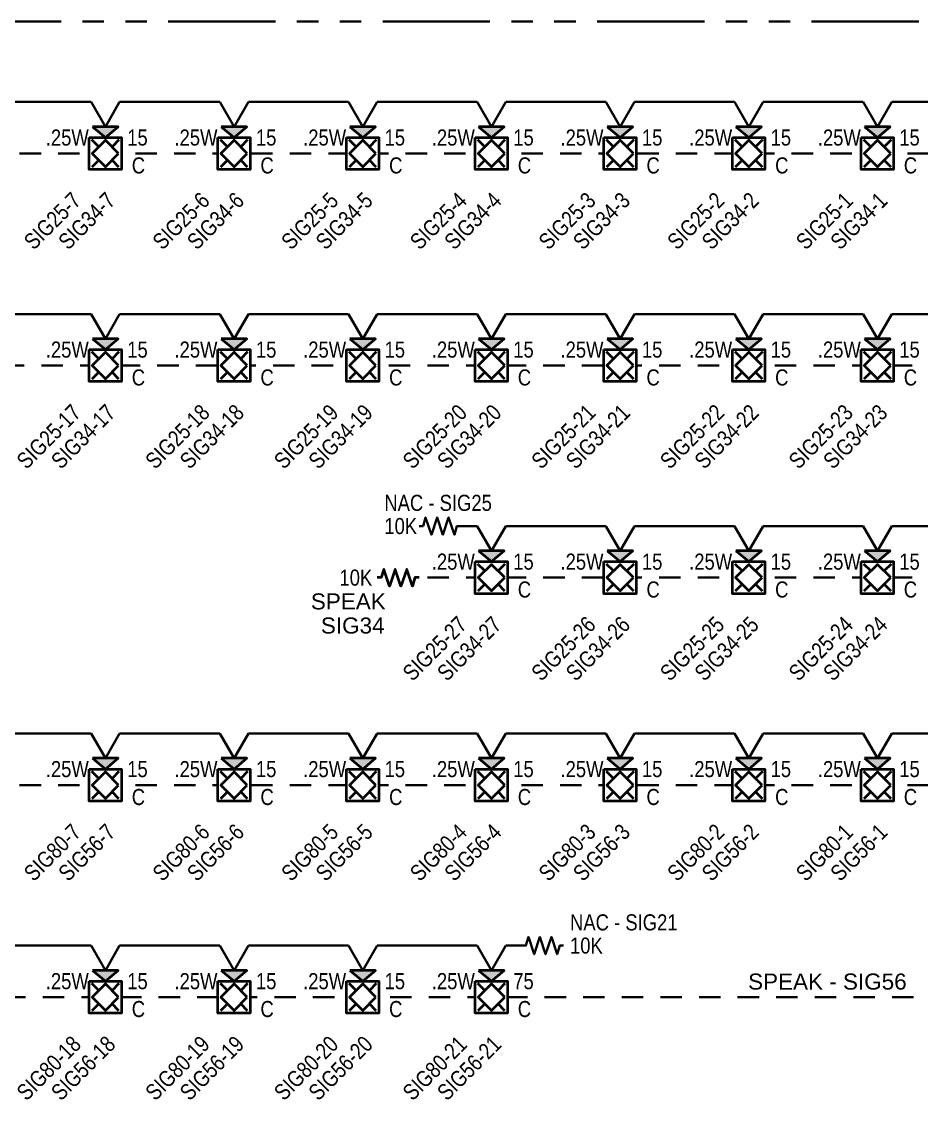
# Model space of a CAD drawing. Header units: inches. Extents: x 84 to 207, y -12 to 77.
# Drawn here: x 123.16 to 128.4, y 24.19 to 30.47 of the extents above; entities that cross this region are included whole.
import ezdxf
from ezdxf.enums import TextEntityAlignment as Align

# ---------------------------------------------------------------- set-up
doc = ezdxf.new("R2010")
doc.units = ezdxf.units.IN
doc.header["$MEASUREMENT"] = 0
doc.set_wipeout_variables(frame=1)
doc.linetypes.add('HIDDEN2', pattern=[0.1875, 0.125, -0.0625])
doc.linetypes.add('PHANTOM2', pattern=[1.25, 0.625, -0.125, 0.125, -0.125, 0.125, -0.125])
for name, color, linetype, lineweight in [('F-ALRM-INDC', 83, 'Continuous', 40), ('F-ALRM-WIRE-DTCT', 151, 'Continuous', 35), ('F-ALRM-WIRE-INDC', 3, 'Continuous', 35), ('F-ALRM-WIRE-SPKR', 221, 'HIDDEN2', 35), ('F-ANNO-DTCT-NOTE', 140, 'Continuous', 25), ('F-ANNO-INDC', 3, 'Continuous', 25), ('F-ANNO-INDC-ADDR', 91, 'Continuous', 25), ('F-ANNO-INDC-CAND', 120, 'Continuous', 25), ('F-ANNO-INDC-DESC', 111, 'Continuous', 25), ('F-ANNO-INDC-NOTE', 110, 'Continuous', 25), ('F-ANNO-SPKR-ADDR', 210, 'Continuous', 25), ('F-ANNO-SPKR-WATT', 220, 'Continuous', 25), ('F-ANNO-WIPE', 7, 'Continuous', 0)]:
    doc.layers.add(name, color=color, linetype=linetype, lineweight=lineweight)
doc.styles.add('Body', font='', dxfattribs={"height": 0.09375})
doc.styles.add('MtXpl_Arial_Narrow', font='arial.ttf')
doc.styles.get("Standard").update_dxf_attribs({"font": 'arial.ttf'})
doc.styles.get('Body').set_extended_font_data('Arial Narrow')

# ---------------------------------------------------------------- blocks, each defined once
blk = doc.blocks.new('*U22')
at = {"color": 0, "linetype": 'ByBlock', "lineweight": -2, "style": 'Body', "flags": 9}
for tag, p in [('CONNFROM_SPEAK', (0, -0.1336)), ('WIREDROP', (0, -0.1449))]:
    blk.add_attdef(tag, text='', height=0.00938, dxfattribs=at).set_placement(p, align=Align.MIDDLE_CENTER)
at = {"layer": 'F-ANNO-INDC', "style": 'Body', "flags": 8}
for tag, p in [('WG', (-0.1927, 0.229)), ('WP', (0.1927, 0.229))]:
    blk.add_attdef(tag, text='', height=0.0938, dxfattribs=at).set_placement(p, align=Align.MIDDLE_CENTER)
at = {"layer": 'F-ANNO-INDC-ADDR', "style": 'Body', "flags": 8}
blk.add_attdef('NACTAG', text='', height=0.0938, rotation=45, dxfattribs=at).set_placement((-0.2007, -0.2176), align=Align.TOP_RIGHT)
at = {"layer": 'F-ANNO-INDC-DESC', "lineweight": 30, "flags": 51}
blk.add_attdef('DESCRIPTION', text='', height=0.0938, rotation=45, dxfattribs=at).set_placement((0.2007, -0.2176), align=Align.TOP_RIGHT)
at = {"layer": 'F-ANNO-INDC-NOTE', "lineweight": 30, "flags": 104}
blk.add_attdef('NOTES', text='', height=0.0938, dxfattribs=at).set_placement((-0.1927, -0.0693), align=Align.MIDDLE_RIGHT)
at = {"layer": 'F-ANNO-SPKR-ADDR', "style": 'Body', "flags": 8}
blk.add_attdef('SPEAKTAG', text='', height=0.0938, rotation=45, dxfattribs=at).set_placement((0, -0.2176), align=Align.TOP_RIGHT)
at = {"linetype": 'ByBlock', "ltscale": 0.5}
blk.add_wipeout([(-0.0938, 0.0937), (0.0937, 0.0937), (0.0937, -0.0938), (-0.0938, -0.0938)], dxfattribs=at).dxf.layer = 'F-ANNO-WIPE'
at = {"color": 0, "linetype": 'ByBlock', "lineweight": -2, "ltscale": 0.5}
for p, q in [((-0.0387, -0.0387), (-0.0793, -0.0793)), ((0.0793, -0.0793), (0.0387, -0.0387))]:
    blk.add_line(p, q, dxfattribs=at)
at = {"color": 0, "linetype": 'ByBlock', "lineweight": -2, "style": 'Body', "flags": 9}
blk.add_attdef('WIRE', (-0.0007, 0), '', height=0.00938, dxfattribs=at)
for tag, p in [('CONNFROM_NAC', (0, -0.121)), ('ELEVATION', (0, -0.1084)), ('PID', (0, -0.0962))]:
    blk.add_attdef(tag, text='', height=0.00938, dxfattribs=at).set_placement(p, align=Align.MIDDLE_CENTER)
at = {"layer": 'F-ANNO-INDC', "style": 'Body', "flags": 8}
blk.add_attdef('CEIL', text='', height=0.0938, dxfattribs=at).set_placement((0.1927, -0.0693), align=Align.MIDDLE_CENTER)
at = {"layer": 'F-ANNO-INDC-CAND', "style": 'Body', "flags": 8}
blk.add_attdef('CD', text='', height=0.0938, dxfattribs=at).set_placement((0.1871, 0.0933), align=Align.MIDDLE_CENTER)
at = {"layer": 'F-ANNO-INDC-NOTE', "style": 'Body'}
blk.add_attdef('NOTE', text='', height=0.0938, dxfattribs=at).set_placement((-0.1927, -0.0693), align=Align.MIDDLE_CENTER)
at = {"linetype": 'ByBlock'}
blk.add_wipeout([(-0.075, 0.1562), (0, 0.0937), (0.075, 0.1562)], dxfattribs=at).dxf.layer = 'F-ANNO-WIPE'
h = blk.add_hatch(color=0)
h.dxf.hatch_style = 1
h.paths.add_polyline_path([(0.075, 0.1562), (-0.075, 0.1562), (0, 0.0937)])
at = {"color": 0, "linetype": 'ByBlock', "lineweight": -2, "ltscale": 0.5}
for p, q in [((-0.0387, 0.0387), (-0.0793, 0.0793)), ((0.0793, 0.0793), (0.0387, 0.0387))]:
    blk.add_line(p, q, dxfattribs=at)
at = {"color": 0, "linetype": 'ByBlock', "lineweight": -2}
blk.add_lwpolyline([(-0.075, 0.1562), (0, 0.0937), (0.075, 0.1562)], close=True, dxfattribs=at)
at = {"color": 0, "linetype": 'ByBlock', "lineweight": -2, "ltscale": 0.5}
for points in [[(-0.0938, 0.0937), (0.0937, 0.0937), (0.0937, -0.0938), (-0.0938, -0.0938)], [(0.0774, 0), (0, 0.0774), (-0.0774, 0), (0, -0.0774)]]:
    blk.add_lwpolyline(points, close=True, dxfattribs=at)
at = {"layer": 'F-ANNO-SPKR-WATT', "linetype": 'Continuous', "style": 'Body', "flags": 8}
blk.add_attdef('WATT', text='', height=0.0938, dxfattribs=at).set_placement((-0.2221, 0.0933), align=Align.MIDDLE_CENTER)
blk = doc.blocks.new('*U120')
at = {"color": 0, "linetype": 'ByBlock', "lineweight": -2}
for points in [[(0, 0.1557), (-0.0833, 0.3)], [(0, 0.1557), (0.0833, 0.3)], [(0.0833, 0.3), (1.7917, 0.3)]]:
    blk.add_lwpolyline(points, dxfattribs=at)
blk = doc.blocks.new('*U64')
at = {"color": 0, "linetype": 'ByBlock', "lineweight": -2}
for points in [[(0, 0.1557), (-0.0833, 0.3)], [(0, 0.1557), (0.0833, 0.3)], [(0.0833, 0.3), (0.6667, 0.3)]]:
    blk.add_lwpolyline(points, dxfattribs=at)
blk = doc.blocks.new('*U72')
at = {"color": 0, "linetype": 'ByBlock', "lineweight": -2}
for points in [[(0, 0.1557), (-0.0833, 0.3)], [(0, 0.1557), (0.0833, 0.3)], [(0.0833, 0.3), (0.375, 0.3)]]:
    blk.add_lwpolyline(points, dxfattribs=at)
blk = doc.blocks.new('*U84')
at = {"color": 0, "linetype": 'ByBlock', "lineweight": -2}
blk.add_lwpolyline([(0, 0), (-0.0242, 0), (-0.0389, -0.0502), (-0.0724, 0.0502), (-0.1059, -0.0502), (-0.1393, 0.0502), (-0.1728, -0.0502), (-0.2063, 0.0502), (-0.2212, 0), (-0.244, 0)], dxfattribs=at)
at = {"layer": 'F-ANNO-INDC-NOTE', "lineweight": -3, "style": 'Body'}
blk.add_text('10K', height=0.09375, dxfattribs=at).set_placement((-0.2734, 0), align=Align.MIDDLE_RIGHT)
blk.add_attdef('CIRCUIT', text='', height=0.0938, dxfattribs=at).set_placement((0.3942, 0.0545), align=Align.MIDDLE_RIGHT)
blk = doc.blocks.new('*U121')
at = {"color": 0, "linetype": 'ByBlock', "lineweight": -2}
blk.add_lwpolyline([(0, 0), (-0.0242, 0), (-0.0389, -0.0502), (-0.0724, 0.0502), (-0.1059, -0.0502), (-0.1393, 0.0502), (-0.1728, -0.0502), (-0.2063, 0.0502), (-0.2212, 0), (-0.244, 0)], dxfattribs=at)
at = {"layer": 'F-ANNO-DTCT-NOTE', "lineweight": -3, "style": 'Body'}
blk.add_text('10K', height=0.09375, dxfattribs=at).set_placement((-0.4469, 0), align=Align.MIDDLE_LEFT)
blk.add_attdef('CIRCUIT', text='', height=0.0938, dxfattribs=at).set_placement((-0.4469, 0.1353), align=Align.MIDDLE_LEFT)
blk = doc.blocks.new('*U71')
at = {"color": 0, "linetype": 'ByBlock', "lineweight": -2}
for points in [[(0, 0.1557), (-0.0833, 0.3)], [(0, 0.1557), (0.0833, 0.3)], [(0.0833, 0.3), (0.177, 0.3)]]:
    blk.add_lwpolyline(points, dxfattribs=at)
blk = doc.blocks.new('*U122')
at = {"color": 0, "linetype": 'ByBlock', "lineweight": -2}
blk.add_lwpolyline([(0, 0), (0.0242, 0), (0.0389, 0.0502), (0.0724, -0.0502), (0.1059, 0.0502), (0.1393, -0.0502), (0.1728, 0.0502), (0.2063, -0.0502), (0.2212, 0), (0.244, 0)], dxfattribs=at)
at = {"layer": 'F-ANNO-DTCT-NOTE', "lineweight": -3, "style": 'Body'}
blk.add_text('10K', height=0.09375, dxfattribs=at).set_placement((0.2813, 0), align=Align.MIDDLE_LEFT)
blk.add_attdef('CIRCUIT', text='', height=0.0938, dxfattribs=at).set_placement((0.2813, 0.1353), align=Align.MIDDLE_LEFT)

msp = doc.modelspace()

# ---------------------------------------------------------------- linework, layer by layer
at = {"layer": 'F-ALRM-WIRE-DTCT', "color": 251, "linetype": 'PHANTOM2', "true_color": 0x636466}
msp.add_line((119.0119, 30.4679), (147.5653, 30.4679), dxfattribs=at)
at = {"layer": 'F-ALRM-WIRE-INDC'}
msp.add_line((125.8121, 27.5272), (125.7183, 27.5272), dxfattribs=at)
at = {"layer": 'F-ALRM-WIRE-SPKR'}
for points in [[(128.8954, 29.6986), (119.6141, 29.6986)], [(128.7978, 28.4627), (119.2429, 28.4627)], [(128.7978, 27.2267), (125.4743, 27.2267)], [(128.8954, 26.0173), (119.6141, 26.0173)], [(129.9305, 24.7814), (119.2429, 24.7814)]]:
    msp.add_lwpolyline(points, dxfattribs=at)

# ---------------------------------------------------------------- block references
at = {"layer": 'F-ALRM-WIRE-INDC'}
for name, p, values in [('*U121', (125.7183, 27.5272), {'CIRCUIT': 'NAC - SIG25'}), ('*U122', (126.0724, 25.0819), {'CIRCUIT': 'NAC - SIG21'})]:
    msp.add_blockref(name, p, dxfattribs=at).add_auto_attribs(values)

# ---------------------------------------------------------------- texts
at = {"layer": 'F-ALRM-INDC', "style": 'MtXpl_Arial_Narrow'}
for s, p in [('SPEAK', (124.8431, 27.0411)), ('SIG34', (124.9015, 26.9006)), ('SPEAK - SIG56', (127.3916, 24.8252))]:
    msp.add_text(s, height=0.09375, dxfattribs=at).set_placement(p)

# ---------------------------------------------------------------- next in the draw order: block references
at = {"layer": 'F-ALRM-INDC'}
ref = msp.add_blockref('*U22', (123.6454, 29.6986), dxfattribs=at)
ref.add_attrib('CEIL', 'C', dxfattribs={"layer": 'F-ANNO-INDC', "height": 0.0938, "style": 'Body'}).set_placement((123.838, 29.6293), align=Align.MIDDLE_CENTER)
ref.add_attrib('NACTAG', 'SIG25-7', dxfattribs={"layer": 'F-ANNO-INDC-ADDR', "height": 0.09375, "rotation": 45, "style": 'Body'}).set_placement((123.4447, 29.481), align=Align.TOP_RIGHT)
ref.add_attrib('CD', '15', dxfattribs={"layer": 'F-ANNO-INDC-CAND', "height": 0.09375, "style": 'Body'}).set_placement((123.8324, 29.7919), align=Align.MIDDLE_CENTER)
ref.add_attrib('SPEAKTAG', 'SIG34-7', dxfattribs={"layer": 'F-ANNO-SPKR-ADDR', "height": 0.09375, "rotation": 45, "style": 'Body'}).set_placement((123.6454, 29.481), align=Align.TOP_RIGHT)
ref.add_attrib('WATT', '.25W', dxfattribs={"layer": 'F-ANNO-SPKR-WATT', "linetype": 'Continuous', "height": 0.09375, "style": 'Body'}).set_placement((123.4233, 29.7919), align=Align.MIDDLE_CENTER)
ref = msp.add_blockref('*U22', (124.3954, 29.6986), dxfattribs=at)
ref.add_attrib('CEIL', 'C', dxfattribs={"layer": 'F-ANNO-INDC', "height": 0.0938, "style": 'Body'}).set_placement((124.588, 29.6293), align=Align.MIDDLE_CENTER)
ref.add_attrib('NACTAG', 'SIG25-6', dxfattribs={"layer": 'F-ANNO-INDC-ADDR', "height": 0.09375, "rotation": 45, "style": 'Body'}).set_placement((124.1947, 29.481), align=Align.TOP_RIGHT)
ref.add_attrib('CD', '15', dxfattribs={"layer": 'F-ANNO-INDC-CAND', "height": 0.09375, "style": 'Body'}).set_placement((124.5824, 29.7919), align=Align.MIDDLE_CENTER)
ref.add_attrib('SPEAKTAG', 'SIG34-6', dxfattribs={"layer": 'F-ANNO-SPKR-ADDR', "height": 0.09375, "rotation": 45, "style": 'Body'}).set_placement((124.3954, 29.481), align=Align.TOP_RIGHT)
ref.add_attrib('WATT', '.25W', dxfattribs={"layer": 'F-ANNO-SPKR-WATT', "linetype": 'Continuous', "height": 0.09375, "style": 'Body'}).set_placement((124.1733, 29.7919), align=Align.MIDDLE_CENTER)
ref = msp.add_blockref('*U22', (125.1454, 29.6986), dxfattribs=at)
ref.add_attrib('CEIL', 'C', dxfattribs={"layer": 'F-ANNO-INDC', "height": 0.0938, "style": 'Body'}).set_placement((125.338, 29.6293), align=Align.MIDDLE_CENTER)
ref.add_attrib('NACTAG', 'SIG25-5', dxfattribs={"layer": 'F-ANNO-INDC-ADDR', "height": 0.09375, "rotation": 45, "style": 'Body'}).set_placement((124.9447, 29.481), align=Align.TOP_RIGHT)
ref.add_attrib('CD', '15', dxfattribs={"layer": 'F-ANNO-INDC-CAND', "height": 0.09375, "style": 'Body'}).set_placement((125.3324, 29.7919), align=Align.MIDDLE_CENTER)
ref.add_attrib('SPEAKTAG', 'SIG34-5', dxfattribs={"layer": 'F-ANNO-SPKR-ADDR', "height": 0.09375, "rotation": 45, "style": 'Body'}).set_placement((125.1454, 29.481), align=Align.TOP_RIGHT)
ref.add_attrib('WATT', '.25W', dxfattribs={"layer": 'F-ANNO-SPKR-WATT', "linetype": 'Continuous', "height": 0.09375, "style": 'Body'}).set_placement((124.9233, 29.7919), align=Align.MIDDLE_CENTER)
ref = msp.add_blockref('*U22', (125.8954, 29.6986), dxfattribs=at)
ref.add_attrib('CEIL', 'C', dxfattribs={"layer": 'F-ANNO-INDC', "height": 0.0938, "style": 'Body'}).set_placement((126.088, 29.6293), align=Align.MIDDLE_CENTER)
ref.add_attrib('NACTAG', 'SIG25-4', dxfattribs={"layer": 'F-ANNO-INDC-ADDR', "height": 0.09375, "rotation": 45, "style": 'Body'}).set_placement((125.6947, 29.481), align=Align.TOP_RIGHT)
ref.add_attrib('CD', '15', dxfattribs={"layer": 'F-ANNO-INDC-CAND', "height": 0.09375, "style": 'Body'}).set_placement((126.0824, 29.7919), align=Align.MIDDLE_CENTER)
ref.add_attrib('SPEAKTAG', 'SIG34-4', dxfattribs={"layer": 'F-ANNO-SPKR-ADDR', "height": 0.09375, "rotation": 45, "style": 'Body'}).set_placement((125.8954, 29.481), align=Align.TOP_RIGHT)
ref.add_attrib('WATT', '.25W', dxfattribs={"layer": 'F-ANNO-SPKR-WATT', "linetype": 'Continuous', "height": 0.09375, "style": 'Body'}).set_placement((125.6733, 29.7919), align=Align.MIDDLE_CENTER)
ref = msp.add_blockref('*U22', (126.6454, 29.6986), dxfattribs=at)
ref.add_attrib('CEIL', 'C', dxfattribs={"layer": 'F-ANNO-INDC', "height": 0.0938, "style": 'Body'}).set_placement((126.838, 29.6293), align=Align.MIDDLE_CENTER)
ref.add_attrib('NACTAG', 'SIG25-3', dxfattribs={"layer": 'F-ANNO-INDC-ADDR', "height": 0.09375, "rotation": 45, "style": 'Body'}).set_placement((126.4447, 29.481), align=Align.TOP_RIGHT)
ref.add_attrib('CD', '15', dxfattribs={"layer": 'F-ANNO-INDC-CAND', "height": 0.09375, "style": 'Body'}).set_placement((126.8324, 29.7919), align=Align.MIDDLE_CENTER)
ref.add_attrib('SPEAKTAG', 'SIG34-3', dxfattribs={"layer": 'F-ANNO-SPKR-ADDR', "height": 0.09375, "rotation": 45, "style": 'Body'}).set_placement((126.6454, 29.481), align=Align.TOP_RIGHT)
ref.add_attrib('WATT', '.25W', dxfattribs={"layer": 'F-ANNO-SPKR-WATT', "linetype": 'Continuous', "height": 0.09375, "style": 'Body'}).set_placement((126.4233, 29.7919), align=Align.MIDDLE_CENTER)
ref = msp.add_blockref('*U22', (127.3954, 29.6986), dxfattribs=at)
ref.add_attrib('CEIL', 'C', dxfattribs={"layer": 'F-ANNO-INDC', "height": 0.0938, "style": 'Body'}).set_placement((127.588, 29.6293), align=Align.MIDDLE_CENTER)
ref.add_attrib('NACTAG', 'SIG25-2', dxfattribs={"layer": 'F-ANNO-INDC-ADDR', "height": 0.09375, "rotation": 45, "style": 'Body'}).set_placement((127.1947, 29.481), align=Align.TOP_RIGHT)
ref.add_attrib('CD', '15', dxfattribs={"layer": 'F-ANNO-INDC-CAND', "height": 0.09375, "style": 'Body'}).set_placement((127.5824, 29.7919), align=Align.MIDDLE_CENTER)
ref.add_attrib('SPEAKTAG', 'SIG34-2', dxfattribs={"layer": 'F-ANNO-SPKR-ADDR', "height": 0.09375, "rotation": 45, "style": 'Body'}).set_placement((127.3954, 29.481), align=Align.TOP_RIGHT)
ref.add_attrib('WATT', '.25W', dxfattribs={"layer": 'F-ANNO-SPKR-WATT', "linetype": 'Continuous', "height": 0.09375, "style": 'Body'}).set_placement((127.1733, 29.7919), align=Align.MIDDLE_CENTER)
ref = msp.add_blockref('*U22', (128.1454, 29.6986), dxfattribs=at)
ref.add_attrib('CEIL', 'C', dxfattribs={"layer": 'F-ANNO-INDC', "height": 0.0938, "style": 'Body'}).set_placement((128.338, 29.6293), align=Align.MIDDLE_CENTER)
ref.add_attrib('NACTAG', 'SIG25-1', dxfattribs={"layer": 'F-ANNO-INDC-ADDR', "height": 0.09375, "rotation": 45, "style": 'Body'}).set_placement((127.9447, 29.481), align=Align.TOP_RIGHT)
ref.add_attrib('CD', '15', dxfattribs={"layer": 'F-ANNO-INDC-CAND', "height": 0.09375, "style": 'Body'}).set_placement((128.3324, 29.7919), align=Align.MIDDLE_CENTER)
ref.add_attrib('SPEAKTAG', 'SIG34-1', dxfattribs={"layer": 'F-ANNO-SPKR-ADDR', "height": 0.09375, "rotation": 45, "style": 'Body'}).set_placement((128.1454, 29.481), align=Align.TOP_RIGHT)
ref.add_attrib('WATT', '.25W', dxfattribs={"layer": 'F-ANNO-SPKR-WATT', "linetype": 'Continuous', "height": 0.09375, "style": 'Body'}).set_placement((127.9233, 29.7919), align=Align.MIDDLE_CENTER)
ref = msp.add_blockref('*U22', (123.6454, 28.4627), dxfattribs=at)
ref.add_attrib('CEIL', 'C', dxfattribs={"layer": 'F-ANNO-INDC', "height": 0.0938, "style": 'Body'}).set_placement((123.838, 28.3934), align=Align.MIDDLE_CENTER)
ref.add_attrib('NACTAG', 'SIG25-17', dxfattribs={"layer": 'F-ANNO-INDC-ADDR', "height": 0.09375, "rotation": 45, "style": 'Body'}).set_placement((123.4447, 28.245), align=Align.TOP_RIGHT)
ref.add_attrib('CD', '15', dxfattribs={"layer": 'F-ANNO-INDC-CAND', "height": 0.09375, "style": 'Body'}).set_placement((123.8324, 28.5559), align=Align.MIDDLE_CENTER)
ref.add_attrib('SPEAKTAG', 'SIG34-17', dxfattribs={"layer": 'F-ANNO-SPKR-ADDR', "height": 0.09375, "rotation": 45, "style": 'Body'}).set_placement((123.6454, 28.245), align=Align.TOP_RIGHT)
ref.add_attrib('WATT', '.25W', dxfattribs={"layer": 'F-ANNO-SPKR-WATT', "linetype": 'Continuous', "height": 0.09375, "style": 'Body'}).set_placement((123.4233, 28.5559), align=Align.MIDDLE_CENTER)
ref = msp.add_blockref('*U22', (128.1454, 27.2267), dxfattribs=at)
ref.add_attrib('CEIL', 'C', dxfattribs={"layer": 'F-ANNO-INDC', "height": 0.0938, "style": 'Body'}).set_placement((128.338, 27.1574), align=Align.MIDDLE_CENTER)
ref.add_attrib('NACTAG', 'SIG25-24', dxfattribs={"layer": 'F-ANNO-INDC-ADDR', "height": 0.09375, "rotation": 45, "style": 'Body'}).set_placement((127.9447, 27.0091), align=Align.TOP_RIGHT)
ref.add_attrib('CD', '15', dxfattribs={"layer": 'F-ANNO-INDC-CAND', "height": 0.09375, "style": 'Body'}).set_placement((128.3324, 27.32), align=Align.MIDDLE_CENTER)
ref.add_attrib('SPEAKTAG', 'SIG34-24', dxfattribs={"layer": 'F-ANNO-SPKR-ADDR', "height": 0.09375, "rotation": 45, "style": 'Body'}).set_placement((128.1454, 27.0091), align=Align.TOP_RIGHT)
ref.add_attrib('WATT', '.25W', dxfattribs={"layer": 'F-ANNO-SPKR-WATT', "linetype": 'Continuous', "height": 0.09375, "style": 'Body'}).set_placement((127.9233, 27.32), align=Align.MIDDLE_CENTER)
ref = msp.add_blockref('*U22', (123.6454, 26.0173), dxfattribs=at)
ref.add_attrib('CEIL', 'C', dxfattribs={"layer": 'F-ANNO-INDC', "height": 0.0938, "style": 'Body'}).set_placement((123.838, 25.948), align=Align.MIDDLE_CENTER)
ref.add_attrib('NACTAG', 'SIG80-7', dxfattribs={"layer": 'F-ANNO-INDC-ADDR', "height": 0.09375, "rotation": 45, "style": 'Body'}).set_placement((123.4447, 25.7997), align=Align.TOP_RIGHT)
ref.add_attrib('CD', '15', dxfattribs={"layer": 'F-ANNO-INDC-CAND', "height": 0.09375, "style": 'Body'}).set_placement((123.8324, 26.1106), align=Align.MIDDLE_CENTER)
ref.add_attrib('SPEAKTAG', 'SIG56-7', dxfattribs={"layer": 'F-ANNO-SPKR-ADDR', "height": 0.09375, "rotation": 45, "style": 'Body'}).set_placement((123.6454, 25.7997), align=Align.TOP_RIGHT)
ref.add_attrib('WATT', '.25W', dxfattribs={"layer": 'F-ANNO-SPKR-WATT', "linetype": 'Continuous', "height": 0.09375, "style": 'Body'}).set_placement((123.4233, 26.1106), align=Align.MIDDLE_CENTER)
ref = msp.add_blockref('*U22', (124.3954, 26.0173), dxfattribs=at)
ref.add_attrib('CEIL', 'C', dxfattribs={"layer": 'F-ANNO-INDC', "height": 0.0938, "style": 'Body'}).set_placement((124.588, 25.948), align=Align.MIDDLE_CENTER)
ref.add_attrib('NACTAG', 'SIG80-6', dxfattribs={"layer": 'F-ANNO-INDC-ADDR', "height": 0.09375, "rotation": 45, "style": 'Body'}).set_placement((124.1947, 25.7997), align=Align.TOP_RIGHT)
ref.add_attrib('CD', '15', dxfattribs={"layer": 'F-ANNO-INDC-CAND', "height": 0.09375, "style": 'Body'}).set_placement((124.5824, 26.1106), align=Align.MIDDLE_CENTER)
ref.add_attrib('SPEAKTAG', 'SIG56-6', dxfattribs={"layer": 'F-ANNO-SPKR-ADDR', "height": 0.09375, "rotation": 45, "style": 'Body'}).set_placement((124.3954, 25.7997), align=Align.TOP_RIGHT)
ref.add_attrib('WATT', '.25W', dxfattribs={"layer": 'F-ANNO-SPKR-WATT', "linetype": 'Continuous', "height": 0.09375, "style": 'Body'}).set_placement((124.1733, 26.1106), align=Align.MIDDLE_CENTER)
ref = msp.add_blockref('*U22', (125.1454, 26.0173), dxfattribs=at)
ref.add_attrib('CEIL', 'C', dxfattribs={"layer": 'F-ANNO-INDC', "height": 0.0938, "style": 'Body'}).set_placement((125.338, 25.948), align=Align.MIDDLE_CENTER)
ref.add_attrib('NACTAG', 'SIG80-5', dxfattribs={"layer": 'F-ANNO-INDC-ADDR', "height": 0.09375, "rotation": 45, "style": 'Body'}).set_placement((124.9447, 25.7997), align=Align.TOP_RIGHT)
ref.add_attrib('CD', '15', dxfattribs={"layer": 'F-ANNO-INDC-CAND', "height": 0.09375, "style": 'Body'}).set_placement((125.3324, 26.1106), align=Align.MIDDLE_CENTER)
ref.add_attrib('SPEAKTAG', 'SIG56-5', dxfattribs={"layer": 'F-ANNO-SPKR-ADDR', "height": 0.09375, "rotation": 45, "style": 'Body'}).set_placement((125.1454, 25.7997), align=Align.TOP_RIGHT)
ref.add_attrib('WATT', '.25W', dxfattribs={"layer": 'F-ANNO-SPKR-WATT', "linetype": 'Continuous', "height": 0.09375, "style": 'Body'}).set_placement((124.9233, 26.1106), align=Align.MIDDLE_CENTER)
ref = msp.add_blockref('*U22', (125.8954, 26.0173), dxfattribs=at)
ref.add_attrib('CEIL', 'C', dxfattribs={"layer": 'F-ANNO-INDC', "height": 0.0938, "style": 'Body'}).set_placement((126.088, 25.948), align=Align.MIDDLE_CENTER)
ref.add_attrib('NACTAG', 'SIG80-4', dxfattribs={"layer": 'F-ANNO-INDC-ADDR', "height": 0.09375, "rotation": 45, "style": 'Body'}).set_placement((125.6947, 25.7997), align=Align.TOP_RIGHT)
ref.add_attrib('CD', '15', dxfattribs={"layer": 'F-ANNO-INDC-CAND', "height": 0.09375, "style": 'Body'}).set_placement((126.0824, 26.1106), align=Align.MIDDLE_CENTER)
ref.add_attrib('SPEAKTAG', 'SIG56-4', dxfattribs={"layer": 'F-ANNO-SPKR-ADDR', "height": 0.09375, "rotation": 45, "style": 'Body'}).set_placement((125.8954, 25.7997), align=Align.TOP_RIGHT)
ref.add_attrib('WATT', '.25W', dxfattribs={"layer": 'F-ANNO-SPKR-WATT', "linetype": 'Continuous', "height": 0.09375, "style": 'Body'}).set_placement((125.6733, 26.1106), align=Align.MIDDLE_CENTER)
ref = msp.add_blockref('*U22', (126.6454, 26.0173), dxfattribs=at)
ref.add_attrib('CEIL', 'C', dxfattribs={"layer": 'F-ANNO-INDC', "height": 0.0938, "style": 'Body'}).set_placement((126.838, 25.948), align=Align.MIDDLE_CENTER)
ref.add_attrib('NACTAG', 'SIG80-3', dxfattribs={"layer": 'F-ANNO-INDC-ADDR', "height": 0.09375, "rotation": 45, "style": 'Body'}).set_placement((126.4447, 25.7997), align=Align.TOP_RIGHT)
ref.add_attrib('CD', '15', dxfattribs={"layer": 'F-ANNO-INDC-CAND', "height": 0.09375, "style": 'Body'}).set_placement((126.8324, 26.1106), align=Align.MIDDLE_CENTER)
ref.add_attrib('SPEAKTAG', 'SIG56-3', dxfattribs={"layer": 'F-ANNO-SPKR-ADDR', "height": 0.09375, "rotation": 45, "style": 'Body'}).set_placement((126.6454, 25.7997), align=Align.TOP_RIGHT)
ref.add_attrib('WATT', '.25W', dxfattribs={"layer": 'F-ANNO-SPKR-WATT', "linetype": 'Continuous', "height": 0.09375, "style": 'Body'}).set_placement((126.4233, 26.1106), align=Align.MIDDLE_CENTER)
ref = msp.add_blockref('*U22', (127.3954, 26.0173), dxfattribs=at)
ref.add_attrib('CEIL', 'C', dxfattribs={"layer": 'F-ANNO-INDC', "height": 0.0938, "style": 'Body'}).set_placement((127.588, 25.948), align=Align.MIDDLE_CENTER)
ref.add_attrib('NACTAG', 'SIG80-2', dxfattribs={"layer": 'F-ANNO-INDC-ADDR', "height": 0.09375, "rotation": 45, "style": 'Body'}).set_placement((127.1947, 25.7997), align=Align.TOP_RIGHT)
ref.add_attrib('CD', '15', dxfattribs={"layer": 'F-ANNO-INDC-CAND', "height": 0.09375, "style": 'Body'}).set_placement((127.5824, 26.1106), align=Align.MIDDLE_CENTER)
ref.add_attrib('SPEAKTAG', 'SIG56-2', dxfattribs={"layer": 'F-ANNO-SPKR-ADDR', "height": 0.09375, "rotation": 45, "style": 'Body'}).set_placement((127.3954, 25.7997), align=Align.TOP_RIGHT)
ref.add_attrib('WATT', '.25W', dxfattribs={"layer": 'F-ANNO-SPKR-WATT', "linetype": 'Continuous', "height": 0.09375, "style": 'Body'}).set_placement((127.1733, 26.1106), align=Align.MIDDLE_CENTER)
ref = msp.add_blockref('*U22', (128.1454, 26.0173), dxfattribs=at)
ref.add_attrib('CEIL', 'C', dxfattribs={"layer": 'F-ANNO-INDC', "height": 0.0938, "style": 'Body'}).set_placement((128.338, 25.948), align=Align.MIDDLE_CENTER)
ref.add_attrib('NACTAG', 'SIG80-1', dxfattribs={"layer": 'F-ANNO-INDC-ADDR', "height": 0.09375, "rotation": 45, "style": 'Body'}).set_placement((127.9447, 25.7997), align=Align.TOP_RIGHT)
ref.add_attrib('CD', '15', dxfattribs={"layer": 'F-ANNO-INDC-CAND', "height": 0.09375, "style": 'Body'}).set_placement((128.3324, 26.1106), align=Align.MIDDLE_CENTER)
ref.add_attrib('SPEAKTAG', 'SIG56-1', dxfattribs={"layer": 'F-ANNO-SPKR-ADDR', "height": 0.09375, "rotation": 45, "style": 'Body'}).set_placement((128.1454, 25.7997), align=Align.TOP_RIGHT)
ref.add_attrib('WATT', '.25W', dxfattribs={"layer": 'F-ANNO-SPKR-WATT', "linetype": 'Continuous', "height": 0.09375, "style": 'Body'}).set_placement((127.9233, 26.1106), align=Align.MIDDLE_CENTER)
ref = msp.add_blockref('*U22', (123.6454, 24.7814), dxfattribs=at)
ref.add_attrib('CEIL', 'C', dxfattribs={"layer": 'F-ANNO-INDC', "height": 0.0938, "style": 'Body'}).set_placement((123.838, 24.7121), align=Align.MIDDLE_CENTER)
ref.add_attrib('NACTAG', 'SIG80-18', dxfattribs={"layer": 'F-ANNO-INDC-ADDR', "height": 0.09375, "rotation": 45, "style": 'Body'}).set_placement((123.4447, 24.5637), align=Align.TOP_RIGHT)
ref.add_attrib('CD', '15', dxfattribs={"layer": 'F-ANNO-INDC-CAND', "height": 0.09375, "style": 'Body'}).set_placement((123.8324, 24.8746), align=Align.MIDDLE_CENTER)
ref.add_attrib('SPEAKTAG', 'SIG56-18', dxfattribs={"layer": 'F-ANNO-SPKR-ADDR', "height": 0.09375, "rotation": 45, "style": 'Body'}).set_placement((123.6454, 24.5637), align=Align.TOP_RIGHT)
ref.add_attrib('WATT', '.25W', dxfattribs={"layer": 'F-ANNO-SPKR-WATT', "linetype": 'Continuous', "height": 0.09375, "style": 'Body'}).set_placement((123.4233, 24.8746), align=Align.MIDDLE_CENTER)

# ---------------------------------------------------------------- next in the draw order: block references
ref = msp.add_blockref('*U22', (124.3954, 28.4627), dxfattribs=at)
ref.add_attrib('CEIL', 'C', dxfattribs={"layer": 'F-ANNO-INDC', "height": 0.0938, "style": 'Body'}).set_placement((124.588, 28.3934), align=Align.MIDDLE_CENTER)
ref.add_attrib('NACTAG', 'SIG25-18', dxfattribs={"layer": 'F-ANNO-INDC-ADDR', "height": 0.09375, "rotation": 45, "style": 'Body'}).set_placement((124.1947, 28.245), align=Align.TOP_RIGHT)
ref.add_attrib('CD', '15', dxfattribs={"layer": 'F-ANNO-INDC-CAND', "height": 0.09375, "style": 'Body'}).set_placement((124.5824, 28.5559), align=Align.MIDDLE_CENTER)
ref.add_attrib('SPEAKTAG', 'SIG34-18', dxfattribs={"layer": 'F-ANNO-SPKR-ADDR', "height": 0.09375, "rotation": 45, "style": 'Body'}).set_placement((124.3954, 28.245), align=Align.TOP_RIGHT)
ref.add_attrib('WATT', '.25W', dxfattribs={"layer": 'F-ANNO-SPKR-WATT', "linetype": 'Continuous', "height": 0.09375, "style": 'Body'}).set_placement((124.1733, 28.5559), align=Align.MIDDLE_CENTER)
ref = msp.add_blockref('*U22', (127.3954, 27.2267), dxfattribs=at)
ref.add_attrib('CEIL', 'C', dxfattribs={"layer": 'F-ANNO-INDC', "height": 0.0938, "style": 'Body'}).set_placement((127.588, 27.1574), align=Align.MIDDLE_CENTER)
ref.add_attrib('NACTAG', 'SIG25-25', dxfattribs={"layer": 'F-ANNO-INDC-ADDR', "height": 0.09375, "rotation": 45, "style": 'Body'}).set_placement((127.1947, 27.0091), align=Align.TOP_RIGHT)
ref.add_attrib('CD', '15', dxfattribs={"layer": 'F-ANNO-INDC-CAND', "height": 0.09375, "style": 'Body'}).set_placement((127.5824, 27.32), align=Align.MIDDLE_CENTER)
ref.add_attrib('SPEAKTAG', 'SIG34-25', dxfattribs={"layer": 'F-ANNO-SPKR-ADDR', "height": 0.09375, "rotation": 45, "style": 'Body'}).set_placement((127.3954, 27.0091), align=Align.TOP_RIGHT)
ref.add_attrib('WATT', '.25W', dxfattribs={"layer": 'F-ANNO-SPKR-WATT', "linetype": 'Continuous', "height": 0.09375, "style": 'Body'}).set_placement((127.1733, 27.32), align=Align.MIDDLE_CENTER)
ref = msp.add_blockref('*U22', (124.3954, 24.7814), dxfattribs=at)
ref.add_attrib('CEIL', 'C', dxfattribs={"layer": 'F-ANNO-INDC', "height": 0.0938, "style": 'Body'}).set_placement((124.588, 24.7121), align=Align.MIDDLE_CENTER)
ref.add_attrib('NACTAG', 'SIG80-19', dxfattribs={"layer": 'F-ANNO-INDC-ADDR', "height": 0.09375, "rotation": 45, "style": 'Body'}).set_placement((124.1947, 24.5637), align=Align.TOP_RIGHT)
ref.add_attrib('CD', '15', dxfattribs={"layer": 'F-ANNO-INDC-CAND', "height": 0.09375, "style": 'Body'}).set_placement((124.5824, 24.8746), align=Align.MIDDLE_CENTER)
ref.add_attrib('SPEAKTAG', 'SIG56-19', dxfattribs={"layer": 'F-ANNO-SPKR-ADDR', "height": 0.09375, "rotation": 45, "style": 'Body'}).set_placement((124.3954, 24.5637), align=Align.TOP_RIGHT)
ref.add_attrib('WATT', '.25W', dxfattribs={"layer": 'F-ANNO-SPKR-WATT', "linetype": 'Continuous', "height": 0.09375, "style": 'Body'}).set_placement((124.1733, 24.8746), align=Align.MIDDLE_CENTER)
at = {"layer": 'F-ALRM-WIRE-INDC'}
for name, p in [('*U64', (122.8954, 29.6991)), ('*U64', (123.6454, 29.6991)), ('*U64', (124.3954, 29.6991)), ('*U64', (125.1454, 29.6991)), ('*U64', (125.8954, 29.6991)), ('*U64', (126.6454, 29.6991)), ('*U64', (127.3954, 29.6991)), ('*U120', (128.1454, 29.6991)), ('*U64', (122.8954, 28.4632)), ('*U72', (128.1454, 27.2272)), ('*U64', (122.8954, 26.0178)), ('*U64', (123.6454, 26.0178)), ('*U64', (124.3954, 26.0178)), ('*U64', (125.1454, 26.0178)), ('*U64', (125.8954, 26.0178)), ('*U64', (126.6454, 26.0178)), ('*U64', (127.3954, 26.0178)), ('*U120', (128.1454, 26.0178)), ('*U64', (122.8954, 24.7819))]:
    msp.add_blockref(name, p, dxfattribs=at)

# ---------------------------------------------------------------- next in the draw order: block references
at = {"layer": 'F-ALRM-INDC'}
ref = msp.add_blockref('*U22', (125.1454, 28.4627), dxfattribs=at)
ref.add_attrib('CEIL', 'C', dxfattribs={"layer": 'F-ANNO-INDC', "height": 0.0938, "style": 'Body'}).set_placement((125.338, 28.3934), align=Align.MIDDLE_CENTER)
ref.add_attrib('NACTAG', 'SIG25-19', dxfattribs={"layer": 'F-ANNO-INDC-ADDR', "height": 0.09375, "rotation": 45, "style": 'Body'}).set_placement((124.9447, 28.245), align=Align.TOP_RIGHT)
ref.add_attrib('CD', '15', dxfattribs={"layer": 'F-ANNO-INDC-CAND', "height": 0.09375, "style": 'Body'}).set_placement((125.3324, 28.5559), align=Align.MIDDLE_CENTER)
ref.add_attrib('SPEAKTAG', 'SIG34-19', dxfattribs={"layer": 'F-ANNO-SPKR-ADDR', "height": 0.09375, "rotation": 45, "style": 'Body'}).set_placement((125.1454, 28.245), align=Align.TOP_RIGHT)
ref.add_attrib('WATT', '.25W', dxfattribs={"layer": 'F-ANNO-SPKR-WATT', "linetype": 'Continuous', "height": 0.09375, "style": 'Body'}).set_placement((124.9233, 28.5559), align=Align.MIDDLE_CENTER)
ref = msp.add_blockref('*U22', (126.6454, 27.2267), dxfattribs=at)
ref.add_attrib('CEIL', 'C', dxfattribs={"layer": 'F-ANNO-INDC', "height": 0.0938, "style": 'Body'}).set_placement((126.838, 27.1574), align=Align.MIDDLE_CENTER)
ref.add_attrib('NACTAG', 'SIG25-26', dxfattribs={"layer": 'F-ANNO-INDC-ADDR', "height": 0.09375, "rotation": 45, "style": 'Body'}).set_placement((126.4447, 27.0091), align=Align.TOP_RIGHT)
ref.add_attrib('CD', '15', dxfattribs={"layer": 'F-ANNO-INDC-CAND', "height": 0.09375, "style": 'Body'}).set_placement((126.8324, 27.32), align=Align.MIDDLE_CENTER)
ref.add_attrib('SPEAKTAG', 'SIG34-26', dxfattribs={"layer": 'F-ANNO-SPKR-ADDR', "height": 0.09375, "rotation": 45, "style": 'Body'}).set_placement((126.6454, 27.0091), align=Align.TOP_RIGHT)
ref.add_attrib('WATT', '.25W', dxfattribs={"layer": 'F-ANNO-SPKR-WATT', "linetype": 'Continuous', "height": 0.09375, "style": 'Body'}).set_placement((126.4233, 27.32), align=Align.MIDDLE_CENTER)
ref = msp.add_blockref('*U22', (125.1454, 24.7814), dxfattribs=at)
ref.add_attrib('CEIL', 'C', dxfattribs={"layer": 'F-ANNO-INDC', "height": 0.0938, "style": 'Body'}).set_placement((125.338, 24.7121), align=Align.MIDDLE_CENTER)
ref.add_attrib('NACTAG', 'SIG80-20', dxfattribs={"layer": 'F-ANNO-INDC-ADDR', "height": 0.09375, "rotation": 45, "style": 'Body'}).set_placement((124.9447, 24.5637), align=Align.TOP_RIGHT)
ref.add_attrib('CD', '15', dxfattribs={"layer": 'F-ANNO-INDC-CAND', "height": 0.09375, "style": 'Body'}).set_placement((125.3324, 24.8746), align=Align.MIDDLE_CENTER)
ref.add_attrib('SPEAKTAG', 'SIG56-20', dxfattribs={"layer": 'F-ANNO-SPKR-ADDR', "height": 0.09375, "rotation": 45, "style": 'Body'}).set_placement((125.1454, 24.5637), align=Align.TOP_RIGHT)
ref.add_attrib('WATT', '.25W', dxfattribs={"layer": 'F-ANNO-SPKR-WATT', "linetype": 'Continuous', "height": 0.09375, "style": 'Body'}).set_placement((124.9233, 24.8746), align=Align.MIDDLE_CENTER)
at = {"layer": 'F-ALRM-WIRE-INDC'}
for p in [(123.6454, 28.4632), (127.3954, 27.2272), (123.6454, 24.7819)]:
    msp.add_blockref('*U64', p, dxfattribs=at)

# ---------------------------------------------------------------- next in the draw order: block references
at = {"layer": 'F-ALRM-INDC'}
ref = msp.add_blockref('*U22', (125.8954, 28.4627), dxfattribs=at)
ref.add_attrib('CEIL', 'C', dxfattribs={"layer": 'F-ANNO-INDC', "height": 0.0938, "style": 'Body'}).set_placement((126.088, 28.3934), align=Align.MIDDLE_CENTER)
ref.add_attrib('NACTAG', 'SIG25-20', dxfattribs={"layer": 'F-ANNO-INDC-ADDR', "height": 0.09375, "rotation": 45, "style": 'Body'}).set_placement((125.6947, 28.245), align=Align.TOP_RIGHT)
ref.add_attrib('CD', '15', dxfattribs={"layer": 'F-ANNO-INDC-CAND', "height": 0.09375, "style": 'Body'}).set_placement((126.0824, 28.5559), align=Align.MIDDLE_CENTER)
ref.add_attrib('SPEAKTAG', 'SIG34-20', dxfattribs={"layer": 'F-ANNO-SPKR-ADDR', "height": 0.09375, "rotation": 45, "style": 'Body'}).set_placement((125.8954, 28.245), align=Align.TOP_RIGHT)
ref.add_attrib('WATT', '.25W', dxfattribs={"layer": 'F-ANNO-SPKR-WATT', "linetype": 'Continuous', "height": 0.09375, "style": 'Body'}).set_placement((125.6733, 28.5559), align=Align.MIDDLE_CENTER)
ref = msp.add_blockref('*U22', (125.8954, 27.2267), dxfattribs=at)
ref.add_attrib('CEIL', 'C', dxfattribs={"layer": 'F-ANNO-INDC', "height": 0.0938, "style": 'Body'}).set_placement((126.088, 27.1574), align=Align.MIDDLE_CENTER)
ref.add_attrib('NACTAG', 'SIG25-27', dxfattribs={"layer": 'F-ANNO-INDC-ADDR', "height": 0.09375, "rotation": 45, "style": 'Body'}).set_placement((125.6947, 27.0091), align=Align.TOP_RIGHT)
ref.add_attrib('CD', '15', dxfattribs={"layer": 'F-ANNO-INDC-CAND', "height": 0.09375, "style": 'Body'}).set_placement((126.0824, 27.32), align=Align.MIDDLE_CENTER)
ref.add_attrib('SPEAKTAG', 'SIG34-27', dxfattribs={"layer": 'F-ANNO-SPKR-ADDR', "height": 0.09375, "rotation": 45, "style": 'Body'}).set_placement((125.8954, 27.0091), align=Align.TOP_RIGHT)
ref.add_attrib('WATT', '.25W', dxfattribs={"layer": 'F-ANNO-SPKR-WATT', "linetype": 'Continuous', "height": 0.09375, "style": 'Body'}).set_placement((125.6733, 27.32), align=Align.MIDDLE_CENTER)
ref = msp.add_blockref('*U22', (125.8954, 24.7814), dxfattribs=at)
ref.add_attrib('CEIL', 'C', dxfattribs={"layer": 'F-ANNO-INDC', "height": 0.0938, "style": 'Body'}).set_placement((126.088, 24.7121), align=Align.MIDDLE_CENTER)
ref.add_attrib('NACTAG', 'SIG80-21', dxfattribs={"layer": 'F-ANNO-INDC-ADDR', "height": 0.09375, "rotation": 45, "style": 'Body'}).set_placement((125.6947, 24.5637), align=Align.TOP_RIGHT)
ref.add_attrib('CD', '75', dxfattribs={"layer": 'F-ANNO-INDC-CAND', "height": 0.09375, "style": 'Body'}).set_placement((126.0824, 24.8746), align=Align.MIDDLE_CENTER)
ref.add_attrib('SPEAKTAG', 'SIG56-21', dxfattribs={"layer": 'F-ANNO-SPKR-ADDR', "height": 0.09375, "rotation": 45, "style": 'Body'}).set_placement((125.8954, 24.5637), align=Align.TOP_RIGHT)
ref.add_attrib('WATT', '.25W', dxfattribs={"layer": 'F-ANNO-SPKR-WATT', "linetype": 'Continuous', "height": 0.09375, "style": 'Body'}).set_placement((125.6733, 24.8746), align=Align.MIDDLE_CENTER)
at = {"layer": 'F-ALRM-WIRE-INDC'}
for p in [(124.3954, 28.4632), (126.6454, 27.2272), (124.3954, 24.7819)]:
    msp.add_blockref('*U64', p, dxfattribs=at)

# ---------------------------------------------------------------- next in the draw order: block references
at = {"layer": 'F-ALRM-INDC'}
ref = msp.add_blockref('*U22', (126.6454, 28.4627), dxfattribs=at)
ref.add_attrib('CEIL', 'C', dxfattribs={"layer": 'F-ANNO-INDC', "height": 0.0938, "style": 'Body'}).set_placement((126.838, 28.3934), align=Align.MIDDLE_CENTER)
ref.add_attrib('NACTAG', 'SIG25-21', dxfattribs={"layer": 'F-ANNO-INDC-ADDR', "height": 0.09375, "rotation": 45, "style": 'Body'}).set_placement((126.4447, 28.245), align=Align.TOP_RIGHT)
ref.add_attrib('CD', '15', dxfattribs={"layer": 'F-ANNO-INDC-CAND', "height": 0.09375, "style": 'Body'}).set_placement((126.8324, 28.5559), align=Align.MIDDLE_CENTER)
ref.add_attrib('SPEAKTAG', 'SIG34-21', dxfattribs={"layer": 'F-ANNO-SPKR-ADDR', "height": 0.09375, "rotation": 45, "style": 'Body'}).set_placement((126.6454, 28.245), align=Align.TOP_RIGHT)
ref.add_attrib('WATT', '.25W', dxfattribs={"layer": 'F-ANNO-SPKR-WATT', "linetype": 'Continuous', "height": 0.09375, "style": 'Body'}).set_placement((126.4233, 28.5559), align=Align.MIDDLE_CENTER)
msp.add_blockref('*U84', (125.4743, 27.2267), dxfattribs=at)
at = {"layer": 'F-ALRM-WIRE-INDC'}
for name, p in [('*U64', (125.1454, 28.4632)), ('*U64', (125.8954, 27.2272)), ('*U64', (125.1454, 24.7819)), ('*U71', (125.8954, 24.7819))]:
    msp.add_blockref(name, p, dxfattribs=at)

# ---------------------------------------------------------------- next in the draw order: block references
at = {"layer": 'F-ALRM-INDC'}
ref = msp.add_blockref('*U22', (127.3954, 28.4627), dxfattribs=at)
ref.add_attrib('CEIL', 'C', dxfattribs={"layer": 'F-ANNO-INDC', "height": 0.0938, "style": 'Body'}).set_placement((127.588, 28.3934), align=Align.MIDDLE_CENTER)
ref.add_attrib('NACTAG', 'SIG25-22', dxfattribs={"layer": 'F-ANNO-INDC-ADDR', "height": 0.09375, "rotation": 45, "style": 'Body'}).set_placement((127.1947, 28.245), align=Align.TOP_RIGHT)
ref.add_attrib('CD', '15', dxfattribs={"layer": 'F-ANNO-INDC-CAND', "height": 0.09375, "style": 'Body'}).set_placement((127.5824, 28.5559), align=Align.MIDDLE_CENTER)
ref.add_attrib('SPEAKTAG', 'SIG34-22', dxfattribs={"layer": 'F-ANNO-SPKR-ADDR', "height": 0.09375, "rotation": 45, "style": 'Body'}).set_placement((127.3954, 28.245), align=Align.TOP_RIGHT)
ref.add_attrib('WATT', '.25W', dxfattribs={"layer": 'F-ANNO-SPKR-WATT', "linetype": 'Continuous', "height": 0.09375, "style": 'Body'}).set_placement((127.1733, 28.5559), align=Align.MIDDLE_CENTER)
at = {"layer": 'F-ALRM-WIRE-INDC'}
msp.add_blockref('*U64', (125.8954, 28.4632), dxfattribs=at)

# ---------------------------------------------------------------- next in the draw order: block references
at = {"layer": 'F-ALRM-INDC'}
ref = msp.add_blockref('*U22', (128.1454, 28.4627), dxfattribs=at)
ref.add_attrib('CEIL', 'C', dxfattribs={"layer": 'F-ANNO-INDC', "height": 0.0938, "style": 'Body'}).set_placement((128.338, 28.3934), align=Align.MIDDLE_CENTER)
ref.add_attrib('NACTAG', 'SIG25-23', dxfattribs={"layer": 'F-ANNO-INDC-ADDR', "height": 0.09375, "rotation": 45, "style": 'Body'}).set_placement((127.9447, 28.245), align=Align.TOP_RIGHT)
ref.add_attrib('CD', '15', dxfattribs={"layer": 'F-ANNO-INDC-CAND', "height": 0.09375, "style": 'Body'}).set_placement((128.3324, 28.5559), align=Align.MIDDLE_CENTER)
ref.add_attrib('SPEAKTAG', 'SIG34-23', dxfattribs={"layer": 'F-ANNO-SPKR-ADDR', "height": 0.09375, "rotation": 45, "style": 'Body'}).set_placement((128.1454, 28.245), align=Align.TOP_RIGHT)
ref.add_attrib('WATT', '.25W', dxfattribs={"layer": 'F-ANNO-SPKR-WATT', "linetype": 'Continuous', "height": 0.09375, "style": 'Body'}).set_placement((127.9233, 28.5559), align=Align.MIDDLE_CENTER)
at = {"layer": 'F-ALRM-WIRE-INDC'}
msp.add_blockref('*U64', (126.6454, 28.4632), dxfattribs=at)

# ---------------------------------------------------------------- next in the draw order: block references
for name, p in [('*U64', (127.3954, 28.4632)), ('*U72', (128.1454, 28.4632))]:
    msp.add_blockref(name, p, dxfattribs=at)

doc.saveas('drawing.dxf')
